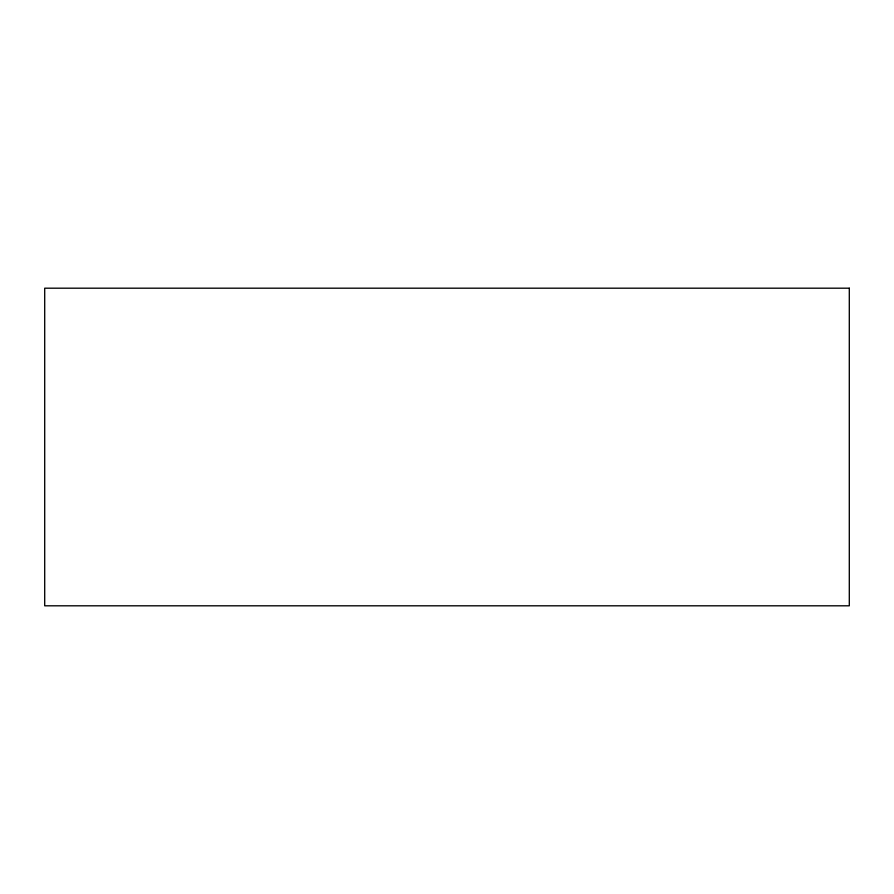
<?xml version="1.0" encoding="UTF-8"?>
<svg xmlns="http://www.w3.org/2000/svg" width="894" height="894" viewBox="0 0 894 894"><rect width="100%" height="100%" fill="white"/><g stroke="black" fill="none" stroke-linecap="round" stroke-linejoin="round"><path stroke-width="1.34" d="M849.3 288.192L44.7 288.192L44.7 605.808L849.3 605.808L849.3 288.192"/></g></svg>
